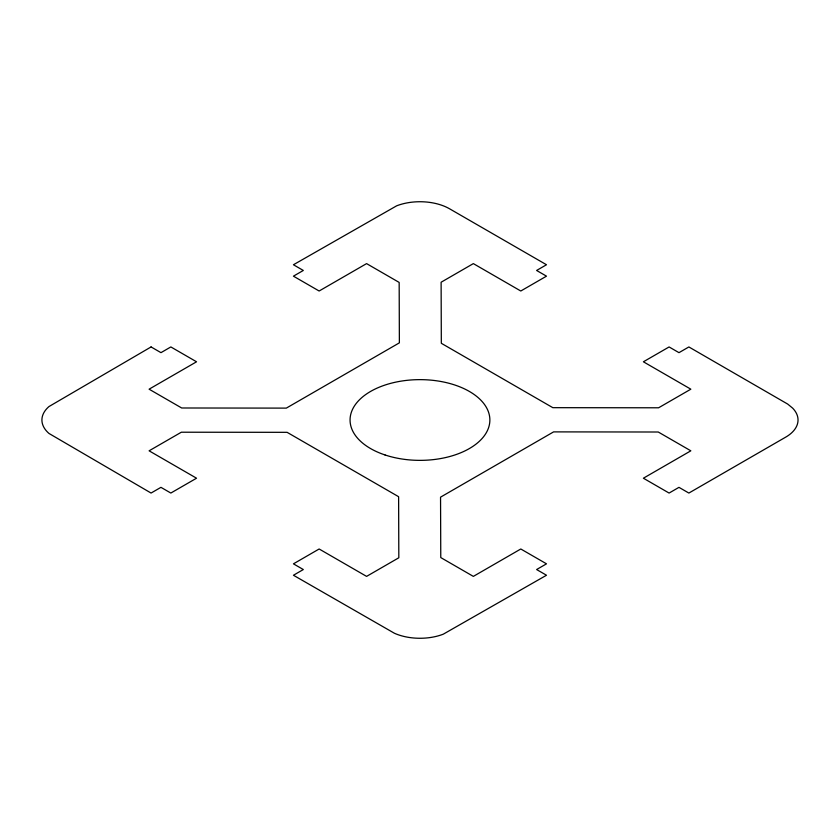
<?xml version="1.0" encoding="UTF-8"?>
<svg xmlns="http://www.w3.org/2000/svg" width="840" height="840" viewBox="0 0 840 840"><rect width="100%" height="100%" fill="white"/><g stroke="black" fill="none" stroke-linecap="round" stroke-linejoin="round"><path stroke-width="1.26" d="M151.074 346.941L48.983 406.55A41.937 24.213 0 0 0 48.983 433.451L151.064 493.048L160.944 487.337L170.835 493.048L196.539 478.212L149.1 450.818L181.335 432.212L287.112 432.327L398.612 496.703L398.822 557.771L366.587 576.387L319.147 548.993L293.444 563.84L303.324 569.541L293.444 575.253L394.433 633.266A41.937 24.213 0 0 0 443.268 634.19L546.504 575.243L536.624 569.541L546.504 563.829L520.8 548.993L473.351 576.387L440.769 557.571L440.548 497.154L553.602 431.886L658.255 432.012L690.837 450.818L643.388 478.212L669.091 493.059L678.972 487.347L688.863 493.059L785.736 437.126A41.937 24.213 0 0 0 792.645 408.135L787.7 404.082L688.874 346.952L678.982 352.663L669.102 346.952L643.398 361.788L690.837 389.183L658.602 407.788L552.825 407.673L441.326 343.298L441.116 282.23L473.351 263.613L520.789 291.007L546.494 276.161L536.603 270.459L546.494 264.747L449.62 208.824A41.937 24.213 0 0 0 396.669 205.81L293.433 264.757L303.314 270.459L293.433 276.171L319.137 291.007L366.587 263.613L399.168 282.429L399.378 342.846L286.335 408.114L181.681 407.988L149.1 389.183L196.549 361.788L170.846 346.941L160.965 352.653L151.074 346.941M385.014 454.955A69.898 40.362 0 0 0 489.867 420A69.898 40.362 0 0 0 385.014 385.046A69.898 40.362 0 0 0 385.014 454.955"/></g></svg>
